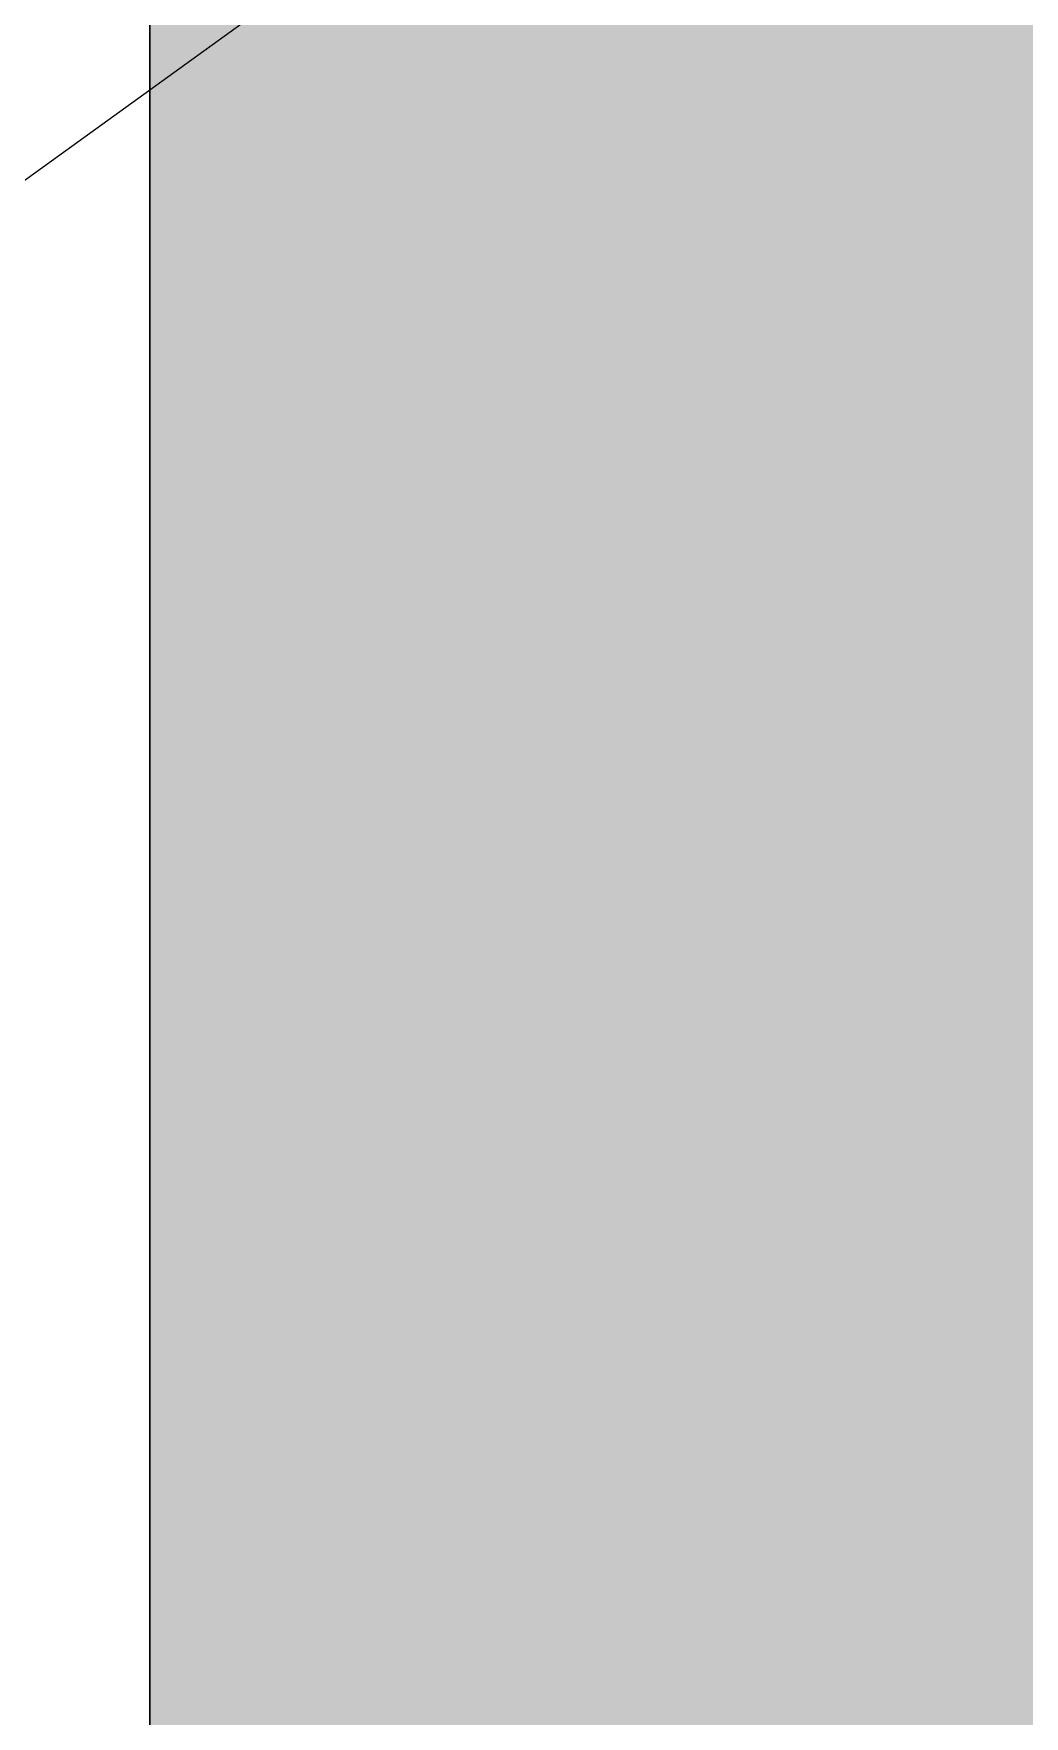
# Model space of a CAD drawing. Header units: metres. Extents: x 349122 to 349453, y 9281252 to 9281971.
# Drawn here: x 349264.218 to 349264.3529, y 9281653.6829 to 9281653.9119 of the extents above; entities that cross this region are included whole.
import ezdxf

# ---------------------------------------------------------------- set-up
doc = ezdxf.new("R2010")
doc.units = ezdxf.units.M
doc.header["$LTSCALE"] = 0.25
doc.layers.add('ISO-3D', color=7, linetype='CONTINUOUS', lineweight=13)
doc.layers.add('ISO-3D-ARISTAS', color=250, linetype='CONTINUOUS', lineweight=13)
doc.layers.add('LLAMADAS-NUM', color=30, linetype='CONTINUOUS', lineweight=25, true_color=0xc05014)

msp = doc.modelspace()

# ---------------------------------------------------------------- linework, layer by layer
at = {"layer": 'ISO-3D', "true_color": 0x8e8d88}
for points in [[(349264.32431, 9281653.91571), (349264.31139, 9281653.90824), (349264.32431, 9281653.93034), (349264.31139, 9281653.92288)], [(349264.35017, 9281653.916), (349264.33724, 9281653.90854), (349264.35017, 9281653.93063), (349264.33724, 9281653.92317)], [(349264.24675, 9281653.91483), (349264.23382, 9281653.90737), (349264.24675, 9281653.92946), (349264.23382, 9281653.922)], [(349264.2726, 9281653.91512), (349264.25968, 9281653.90766), (349264.2726, 9281653.92976), (349264.25968, 9281653.92229)], [(349264.29846, 9281653.91541), (349264.28553, 9281653.90795), (349264.29846, 9281653.93005), (349264.28553, 9281653.92259)], [(349264.36309, 9281653.90883), (349264.35017, 9281653.90137), (349264.36309, 9281653.92346), (349264.35017, 9281653.916)], [(349264.25968, 9281653.90766), (349264.24675, 9281653.9002), (349264.25968, 9281653.92229), (349264.24675, 9281653.91483)], [(349264.28553, 9281653.90795), (349264.2726, 9281653.90049), (349264.28553, 9281653.92259), (349264.2726, 9281653.91512)], [(349264.31139, 9281653.90824), (349264.29846, 9281653.90078), (349264.31139, 9281653.92288), (349264.29846, 9281653.91541)], [(349264.33724, 9281653.90854), (349264.32431, 9281653.90107), (349264.33724, 9281653.92317), (349264.32431, 9281653.91571)], [(349264.24675, 9281653.9002), (349264.23382, 9281653.89273), (349264.24675, 9281653.91483), (349264.23382, 9281653.90737)], [(349264.2726, 9281653.90049), (349264.25968, 9281653.89302), (349264.2726, 9281653.91512), (349264.25968, 9281653.90766)], [(349264.29846, 9281653.90078), (349264.28553, 9281653.89332), (349264.29846, 9281653.91541), (349264.28553, 9281653.90795)], [(349264.32431, 9281653.90107), (349264.31139, 9281653.89361), (349264.32431, 9281653.91571), (349264.31139, 9281653.90824)], [(349264.35017, 9281653.90137), (349264.33724, 9281653.8939), (349264.35017, 9281653.916), (349264.33724, 9281653.90854)], [(349264.25968, 9281653.89302), (349264.24675, 9281653.88556), (349264.25968, 9281653.90766), (349264.24675, 9281653.9002)], [(349264.28553, 9281653.89332), (349264.2726, 9281653.88585), (349264.28553, 9281653.90795), (349264.2726, 9281653.90049)], [(349264.31139, 9281653.89361), (349264.29846, 9281653.88615), (349264.31139, 9281653.90824), (349264.29846, 9281653.90078)], [(349264.33724, 9281653.8939), (349264.32431, 9281653.88644), (349264.33724, 9281653.90854), (349264.32431, 9281653.90107)], [(349264.36309, 9281653.8942), (349264.35017, 9281653.88673), (349264.36309, 9281653.90883), (349264.35017, 9281653.90137)], [(349264.2726, 9281653.88585), (349264.25968, 9281653.87839), (349264.2726, 9281653.90049), (349264.25968, 9281653.89302)], [(349264.29846, 9281653.88615), (349264.28553, 9281653.87868), (349264.29846, 9281653.90078), (349264.28553, 9281653.89332)], [(349264.32431, 9281653.88644), (349264.31139, 9281653.87898), (349264.32431, 9281653.90107), (349264.31139, 9281653.89361)], [(349264.35017, 9281653.88673), (349264.33724, 9281653.87927), (349264.35017, 9281653.90137), (349264.33724, 9281653.8939)], [(349264.24675, 9281653.88556), (349264.23382, 9281653.8781), (349264.24675, 9281653.9002), (349264.23382, 9281653.89273)], [(349264.31139, 9281653.87898), (349264.29846, 9281653.87151), (349264.31139, 9281653.89361), (349264.29846, 9281653.88615)], [(349264.33724, 9281653.87927), (349264.32431, 9281653.8718), (349264.33724, 9281653.8939), (349264.32431, 9281653.88644)], [(349264.36309, 9281653.87956), (349264.35017, 9281653.8721), (349264.36309, 9281653.8942), (349264.35017, 9281653.88673)], [(349264.25968, 9281653.87839), (349264.24675, 9281653.87093), (349264.25968, 9281653.89302), (349264.24675, 9281653.88556)], [(349264.28553, 9281653.87868), (349264.2726, 9281653.87122), (349264.28553, 9281653.89332), (349264.2726, 9281653.88585)], [(349264.35017, 9281653.8721), (349264.33724, 9281653.86463), (349264.35017, 9281653.88673), (349264.33724, 9281653.87927)], [(349264.24675, 9281653.87093), (349264.23382, 9281653.86346), (349264.24675, 9281653.88556), (349264.23382, 9281653.8781)], [(349264.2726, 9281653.87122), (349264.25968, 9281653.86376), (349264.2726, 9281653.88585), (349264.25968, 9281653.87839)], [(349264.29846, 9281653.87151), (349264.28553, 9281653.86405), (349264.29846, 9281653.88615), (349264.28553, 9281653.87868)], [(349264.32431, 9281653.8718), (349264.31139, 9281653.86434), (349264.32431, 9281653.88644), (349264.31139, 9281653.87898)], [(349264.25968, 9281653.86376), (349264.24675, 9281653.85629), (349264.25968, 9281653.87839), (349264.24675, 9281653.87093)], [(349264.28553, 9281653.86405), (349264.2726, 9281653.85659), (349264.28553, 9281653.87868), (349264.2726, 9281653.87122)], [(349264.31139, 9281653.86434), (349264.29846, 9281653.85688), (349264.31139, 9281653.87898), (349264.29846, 9281653.87151)], [(349264.33724, 9281653.86463), (349264.32431, 9281653.85717), (349264.33724, 9281653.87927), (349264.32431, 9281653.8718)], [(349264.36309, 9281653.86493), (349264.35017, 9281653.85746), (349264.36309, 9281653.87956), (349264.35017, 9281653.8721)], [(349264.24675, 9281653.85629), (349264.23382, 9281653.84883), (349264.24675, 9281653.87093), (349264.23382, 9281653.86346)], [(349264.2726, 9281653.85659), (349264.25968, 9281653.84912), (349264.2726, 9281653.87122), (349264.25968, 9281653.86376)], [(349264.29846, 9281653.85688), (349264.28553, 9281653.84941), (349264.29846, 9281653.87151), (349264.28553, 9281653.86405)], [(349264.32431, 9281653.85717), (349264.31139, 9281653.84971), (349264.32431, 9281653.8718), (349264.31139, 9281653.86434)], [(349264.35017, 9281653.85746), (349264.33724, 9281653.85), (349264.35017, 9281653.8721), (349264.33724, 9281653.86463)], [(349264.25968, 9281653.84912), (349264.24675, 9281653.84166), (349264.25968, 9281653.86376), (349264.24675, 9281653.85629)], [(349264.28553, 9281653.84941), (349264.2726, 9281653.84195), (349264.28553, 9281653.86405), (349264.2726, 9281653.85659)], [(349264.31139, 9281653.84971), (349264.29846, 9281653.84224), (349264.31139, 9281653.86434), (349264.29846, 9281653.85688)], [(349264.33724, 9281653.85), (349264.32431, 9281653.84254), (349264.33724, 9281653.86463), (349264.32431, 9281653.85717)], [(349264.36309, 9281653.85029), (349264.35017, 9281653.84283), (349264.36309, 9281653.86493), (349264.35017, 9281653.85746)], [(349264.29846, 9281653.84224), (349264.28553, 9281653.83478), (349264.29846, 9281653.85688), (349264.28553, 9281653.84941)], [(349264.32431, 9281653.84254), (349264.31139, 9281653.83507), (349264.32431, 9281653.85717), (349264.31139, 9281653.84971)], [(349264.35017, 9281653.84283), (349264.33724, 9281653.83537), (349264.35017, 9281653.85746), (349264.33724, 9281653.85)], [(349264.24675, 9281653.84166), (349264.23382, 9281653.8342), (349264.24675, 9281653.85629), (349264.23382, 9281653.84883)], [(349264.2726, 9281653.84195), (349264.25968, 9281653.83449), (349264.2726, 9281653.85659), (349264.25968, 9281653.84912)], [(349264.33724, 9281653.83537), (349264.32431, 9281653.8279), (349264.33724, 9281653.85), (349264.32431, 9281653.84254)], [(349264.36309, 9281653.83566), (349264.35017, 9281653.8282), (349264.36309, 9281653.85029), (349264.35017, 9281653.84283)], [(349264.25968, 9281653.83449), (349264.24675, 9281653.82702), (349264.25968, 9281653.84912), (349264.24675, 9281653.84166)], [(349264.28553, 9281653.83478), (349264.2726, 9281653.82732), (349264.28553, 9281653.84941), (349264.2726, 9281653.84195)], [(349264.31139, 9281653.83507), (349264.29846, 9281653.82761), (349264.31139, 9281653.84971), (349264.29846, 9281653.84224)], [(349264.24675, 9281653.82702), (349264.23382, 9281653.81956), (349264.24675, 9281653.84166), (349264.23382, 9281653.8342)], [(349264.2726, 9281653.82732), (349264.25968, 9281653.81985), (349264.2726, 9281653.84195), (349264.25968, 9281653.83449)], [(349264.29846, 9281653.82761), (349264.28553, 9281653.82015), (349264.29846, 9281653.84224), (349264.28553, 9281653.83478)], [(349264.32431, 9281653.8279), (349264.31139, 9281653.82044), (349264.32431, 9281653.84254), (349264.31139, 9281653.83507)], [(349264.35017, 9281653.8282), (349264.33724, 9281653.82073), (349264.35017, 9281653.84283), (349264.33724, 9281653.83537)], [(349264.25968, 9281653.81985), (349264.24675, 9281653.81239), (349264.25968, 9281653.83449), (349264.24675, 9281653.82702)], [(349264.28553, 9281653.82015), (349264.2726, 9281653.81268), (349264.28553, 9281653.83478), (349264.2726, 9281653.82732)], [(349264.31139, 9281653.82044), (349264.29846, 9281653.81298), (349264.31139, 9281653.83507), (349264.29846, 9281653.82761)], [(349264.33724, 9281653.82073), (349264.32431, 9281653.81327), (349264.33724, 9281653.83537), (349264.32431, 9281653.8279)], [(349264.36309, 9281653.82102), (349264.35017, 9281653.81356), (349264.36309, 9281653.83566), (349264.35017, 9281653.8282)], [(349264.24675, 9281653.81239), (349264.23382, 9281653.80493), (349264.24675, 9281653.82702), (349264.23382, 9281653.81956)], [(349264.2726, 9281653.81268), (349264.25968, 9281653.80522), (349264.2726, 9281653.82732), (349264.25968, 9281653.81985)], [(349264.29846, 9281653.81298), (349264.28553, 9281653.80551), (349264.29846, 9281653.82761), (349264.28553, 9281653.82015)], [(349264.32431, 9281653.81327), (349264.31139, 9281653.8058), (349264.32431, 9281653.8279), (349264.31139, 9281653.82044)], [(349264.35017, 9281653.81356), (349264.33724, 9281653.8061), (349264.35017, 9281653.8282), (349264.33724, 9281653.82073)], [(349264.31139, 9281653.8058), (349264.29846, 9281653.79834), (349264.31139, 9281653.82044), (349264.29846, 9281653.81298)], [(349264.33724, 9281653.8061), (349264.32431, 9281653.79863), (349264.33724, 9281653.82073), (349264.32431, 9281653.81327)], [(349264.36309, 9281653.80639), (349264.35017, 9281653.79893), (349264.36309, 9281653.82102), (349264.35017, 9281653.81356)], [(349264.25968, 9281653.80522), (349264.24675, 9281653.79776), (349264.25968, 9281653.81985), (349264.24675, 9281653.81239)], [(349264.28553, 9281653.80551), (349264.2726, 9281653.79805), (349264.28553, 9281653.82015), (349264.2726, 9281653.81268)], [(349264.35017, 9281653.79893), (349264.33724, 9281653.79146), (349264.35017, 9281653.81356), (349264.33724, 9281653.8061)], [(349264.24675, 9281653.79776), (349264.23382, 9281653.79029), (349264.24675, 9281653.81239), (349264.23382, 9281653.80493)], [(349264.2726, 9281653.79805), (349264.25968, 9281653.79059), (349264.2726, 9281653.81268), (349264.25968, 9281653.80522)], [(349264.29846, 9281653.79834), (349264.28553, 9281653.79088), (349264.29846, 9281653.81298), (349264.28553, 9281653.80551)], [(349264.32431, 9281653.79863), (349264.31139, 9281653.79117), (349264.32431, 9281653.81327), (349264.31139, 9281653.8058)], [(349264.25968, 9281653.79059), (349264.24675, 9281653.78312), (349264.25968, 9281653.80522), (349264.24675, 9281653.79776)], [(349264.28553, 9281653.79088), (349264.2726, 9281653.78341), (349264.28553, 9281653.80551), (349264.2726, 9281653.79805)], [(349264.31139, 9281653.79117), (349264.29846, 9281653.78371), (349264.31139, 9281653.8058), (349264.29846, 9281653.79834)], [(349264.33724, 9281653.79146), (349264.32431, 9281653.784), (349264.33724, 9281653.8061), (349264.32431, 9281653.79863)], [(349264.36309, 9281653.79176), (349264.35017, 9281653.78429), (349264.36309, 9281653.80639), (349264.35017, 9281653.79893)], [(349264.24675, 9281653.78312), (349264.23382, 9281653.77566), (349264.24675, 9281653.79776), (349264.23382, 9281653.79029)], [(349264.2726, 9281653.78341), (349264.25968, 9281653.77595), (349264.2726, 9281653.79805), (349264.25968, 9281653.79059)], [(349264.29846, 9281653.78371), (349264.28553, 9281653.77624), (349264.29846, 9281653.79834), (349264.28553, 9281653.79088)], [(349264.32431, 9281653.784), (349264.31139, 9281653.77654), (349264.32431, 9281653.79863), (349264.31139, 9281653.79117)], [(349264.35017, 9281653.78429), (349264.33724, 9281653.77683), (349264.35017, 9281653.79893), (349264.33724, 9281653.79146)], [(349264.25968, 9281653.77595), (349264.24675, 9281653.76849), (349264.25968, 9281653.79059), (349264.24675, 9281653.78312)], [(349264.28553, 9281653.77624), (349264.2726, 9281653.76878), (349264.28553, 9281653.79088), (349264.2726, 9281653.78341)], [(349264.31139, 9281653.77654), (349264.29846, 9281653.76907), (349264.31139, 9281653.79117), (349264.29846, 9281653.78371)], [(349264.33724, 9281653.77683), (349264.32431, 9281653.76937), (349264.33724, 9281653.79146), (349264.32431, 9281653.784)], [(349264.36309, 9281653.77712), (349264.35017, 9281653.76966), (349264.36309, 9281653.79176), (349264.35017, 9281653.78429)], [(349264.29846, 9281653.76907), (349264.28553, 9281653.76161), (349264.29846, 9281653.78371), (349264.28553, 9281653.77624)], [(349264.32431, 9281653.76937), (349264.31139, 9281653.7619), (349264.32431, 9281653.784), (349264.31139, 9281653.77654)], [(349264.35017, 9281653.76966), (349264.33724, 9281653.7622), (349264.35017, 9281653.78429), (349264.33724, 9281653.77683)], [(349264.24675, 9281653.76849), (349264.23382, 9281653.76102), (349264.24675, 9281653.78312), (349264.23382, 9281653.77566)], [(349264.2726, 9281653.76878), (349264.25968, 9281653.76132), (349264.2726, 9281653.78341), (349264.25968, 9281653.77595)], [(349264.33724, 9281653.7622), (349264.32431, 9281653.75473), (349264.33724, 9281653.77683), (349264.32431, 9281653.76937)], [(349264.36309, 9281653.76249), (349264.35017, 9281653.75502), (349264.36309, 9281653.77712), (349264.35017, 9281653.76966)], [(349264.25968, 9281653.76132), (349264.24675, 9281653.75385), (349264.25968, 9281653.77595), (349264.24675, 9281653.76849)], [(349264.28553, 9281653.76161), (349264.2726, 9281653.75415), (349264.28553, 9281653.77624), (349264.2726, 9281653.76878)], [(349264.31139, 9281653.7619), (349264.29846, 9281653.75444), (349264.31139, 9281653.77654), (349264.29846, 9281653.76907)], [(349264.24675, 9281653.75385), (349264.23382, 9281653.74639), (349264.24675, 9281653.76849), (349264.23382, 9281653.76102)], [(349264.2726, 9281653.75415), (349264.25968, 9281653.74668), (349264.2726, 9281653.76878), (349264.25968, 9281653.76132)], [(349264.29846, 9281653.75444), (349264.28553, 9281653.74698), (349264.29846, 9281653.76907), (349264.28553, 9281653.76161)], [(349264.32431, 9281653.75473), (349264.31139, 9281653.74727), (349264.32431, 9281653.76937), (349264.31139, 9281653.7619)], [(349264.35017, 9281653.75502), (349264.33724, 9281653.74756), (349264.35017, 9281653.76966), (349264.33724, 9281653.7622)], [(349264.25968, 9281653.74668), (349264.24675, 9281653.73922), (349264.25968, 9281653.76132), (349264.24675, 9281653.75385)], [(349264.28553, 9281653.74698), (349264.2726, 9281653.73951), (349264.28553, 9281653.76161), (349264.2726, 9281653.75415)], [(349264.31139, 9281653.74727), (349264.29846, 9281653.7398), (349264.31139, 9281653.7619), (349264.29846, 9281653.75444)], [(349264.33724, 9281653.74756), (349264.32431, 9281653.7401), (349264.33724, 9281653.7622), (349264.32431, 9281653.75473)], [(349264.36309, 9281653.74785), (349264.35017, 9281653.74039), (349264.36309, 9281653.76249), (349264.35017, 9281653.75502)], [(349264.24675, 9281653.73922), (349264.23382, 9281653.73176), (349264.24675, 9281653.75385), (349264.23382, 9281653.74639)], [(349264.2726, 9281653.73951), (349264.25968, 9281653.73205), (349264.2726, 9281653.75415), (349264.25968, 9281653.74668)], [(349264.29846, 9281653.7398), (349264.28553, 9281653.73234), (349264.29846, 9281653.75444), (349264.28553, 9281653.74698)], [(349264.32431, 9281653.7401), (349264.31139, 9281653.73263), (349264.32431, 9281653.75473), (349264.31139, 9281653.74727)], [(349264.35017, 9281653.74039), (349264.33724, 9281653.73293), (349264.35017, 9281653.75502), (349264.33724, 9281653.74756)], [(349264.28553, 9281653.73234), (349264.2726, 9281653.72488), (349264.28553, 9281653.74698), (349264.2726, 9281653.73951)], [(349264.31139, 9281653.73263), (349264.29846, 9281653.72517), (349264.31139, 9281653.74727), (349264.29846, 9281653.7398)], [(349264.33724, 9281653.73293), (349264.32431, 9281653.72546), (349264.33724, 9281653.74756), (349264.32431, 9281653.7401)], [(349264.36309, 9281653.73322), (349264.35017, 9281653.72576), (349264.36309, 9281653.74785), (349264.35017, 9281653.74039)], [(349264.25968, 9281653.73205), (349264.24675, 9281653.72459), (349264.25968, 9281653.74668), (349264.24675, 9281653.73922)], [(349264.32431, 9281653.72546), (349264.31139, 9281653.718), (349264.32431, 9281653.7401), (349264.31139, 9281653.73263)], [(349264.35017, 9281653.72576), (349264.33724, 9281653.71829), (349264.35017, 9281653.74039), (349264.33724, 9281653.73293)], [(349264.24675, 9281653.72459), (349264.23382, 9281653.71712), (349264.24675, 9281653.73922), (349264.23382, 9281653.73176)], [(349264.2726, 9281653.72488), (349264.25968, 9281653.71741), (349264.2726, 9281653.73951), (349264.25968, 9281653.73205)], [(349264.29846, 9281653.72517), (349264.28553, 9281653.71771), (349264.29846, 9281653.7398), (349264.28553, 9281653.73234)], [(349264.36309, 9281653.71859), (349264.35017, 9281653.71112), (349264.36309, 9281653.73322), (349264.35017, 9281653.72576)], [(349264.25968, 9281653.71741), (349264.24675, 9281653.70995), (349264.25968, 9281653.73205), (349264.24675, 9281653.72459)], [(349264.28553, 9281653.71771), (349264.2726, 9281653.71024), (349264.28553, 9281653.73234), (349264.2726, 9281653.72488)], [(349264.31139, 9281653.718), (349264.29846, 9281653.71054), (349264.31139, 9281653.73263), (349264.29846, 9281653.72517)], [(349264.33724, 9281653.71829), (349264.32431, 9281653.71083), (349264.33724, 9281653.73293), (349264.32431, 9281653.72546)], [(349264.24675, 9281653.70995), (349264.23382, 9281653.70249), (349264.24675, 9281653.72459), (349264.23382, 9281653.71712)], [(349264.2726, 9281653.71024), (349264.25968, 9281653.70278), (349264.2726, 9281653.72488), (349264.25968, 9281653.71741)], [(349264.29846, 9281653.71054), (349264.28553, 9281653.70307), (349264.29846, 9281653.72517), (349264.28553, 9281653.71771)], [(349264.32431, 9281653.71083), (349264.31139, 9281653.70337), (349264.32431, 9281653.72546), (349264.31139, 9281653.718)], [(349264.35017, 9281653.71112), (349264.33724, 9281653.70366), (349264.35017, 9281653.72576), (349264.33724, 9281653.71829)], [(349264.25968, 9281653.70278), (349264.24675, 9281653.69532), (349264.25968, 9281653.71741), (349264.24675, 9281653.70995)], [(349264.28553, 9281653.70307), (349264.2726, 9281653.69561), (349264.28553, 9281653.71771), (349264.2726, 9281653.71024)], [(349264.31139, 9281653.70337), (349264.29846, 9281653.6959), (349264.31139, 9281653.718), (349264.29846, 9281653.71054)], [(349264.33724, 9281653.70366), (349264.32431, 9281653.6962), (349264.33724, 9281653.71829), (349264.32431, 9281653.71083)], [(349264.36309, 9281653.70395), (349264.35017, 9281653.69649), (349264.36309, 9281653.71859), (349264.35017, 9281653.71112)], [(349264.2726, 9281653.69561), (349264.25968, 9281653.68815), (349264.2726, 9281653.71024), (349264.25968, 9281653.70278)], [(349264.29846, 9281653.6959), (349264.28553, 9281653.68844), (349264.29846, 9281653.71054), (349264.28553, 9281653.70307)], [(349264.32431, 9281653.6962), (349264.31139, 9281653.68873), (349264.32431, 9281653.71083), (349264.31139, 9281653.70337)], [(349264.35017, 9281653.69649), (349264.33724, 9281653.68902), (349264.35017, 9281653.71112), (349264.33724, 9281653.70366)], [(349264.24675, 9281653.69532), (349264.23382, 9281653.68785), (349264.24675, 9281653.70995), (349264.23382, 9281653.70249)], [(349264.33724, 9281653.68902), (349264.32431, 9281653.68156), (349264.33724, 9281653.70366), (349264.32431, 9281653.6962)], [(349264.36309, 9281653.68932), (349264.35017, 9281653.68185), (349264.36309, 9281653.70395), (349264.35017, 9281653.69649)], [(349264.25968, 9281653.68815), (349264.24675, 9281653.68068), (349264.25968, 9281653.70278), (349264.24675, 9281653.69532)], [(349264.28553, 9281653.68844), (349264.2726, 9281653.68098), (349264.28553, 9281653.70307), (349264.2726, 9281653.69561)], [(349264.31139, 9281653.68873), (349264.29846, 9281653.68127), (349264.31139, 9281653.70337), (349264.29846, 9281653.6959)], [(349264.24675, 9281653.68068), (349264.23382, 9281653.67322), (349264.24675, 9281653.69532), (349264.23382, 9281653.68785)], [(349264.2726, 9281653.68098), (349264.25968, 9281653.67351), (349264.2726, 9281653.69561), (349264.25968, 9281653.68815)], [(349264.29846, 9281653.68127), (349264.28553, 9281653.6738), (349264.29846, 9281653.6959), (349264.28553, 9281653.68844)], [(349264.32431, 9281653.68156), (349264.31139, 9281653.6741), (349264.32431, 9281653.6962), (349264.31139, 9281653.68873)], [(349264.35017, 9281653.68185), (349264.33724, 9281653.67439), (349264.35017, 9281653.69649), (349264.33724, 9281653.68902)], [(349264.25968, 9281653.67351), (349264.24675, 9281653.66605), (349264.25968, 9281653.68815), (349264.24675, 9281653.68068)], [(349264.28553, 9281653.6738), (349264.2726, 9281653.66634), (349264.28553, 9281653.68844), (349264.2726, 9281653.68098)], [(349264.31139, 9281653.6741), (349264.29846, 9281653.66663), (349264.31139, 9281653.68873), (349264.29846, 9281653.68127)], [(349264.33724, 9281653.67439), (349264.32431, 9281653.66693), (349264.33724, 9281653.68902), (349264.32431, 9281653.68156)], [(349264.36309, 9281653.67468), (349264.35017, 9281653.66722), (349264.36309, 9281653.68932), (349264.35017, 9281653.68185)]]:
    msp.add_solid(points, dxfattribs=at)
at = {"layer": 'ISO-3D', "true_color": 0xb7aa8e}
for points in [[(349264.24537, 9281653.91533), (349264.25692, 9281653.90867), (349264.24537, 9281653.92867), (349264.25692, 9281653.922)], [(349264.26846, 9281653.91533), (349264.28001, 9281653.90867), (349264.26846, 9281653.92867), (349264.28001, 9281653.922)], [(349264.29156, 9281653.91533), (349264.30311, 9281653.90867), (349264.29156, 9281653.92867), (349264.30311, 9281653.922)], [(349264.32043, 9281653.912), (349264.3328, 9281653.90486), (349264.32043, 9281653.92629), (349264.3328, 9281653.91914)], [(349264.34517, 9281653.912), (349264.35754, 9281653.90486), (349264.34517, 9281653.92629), (349264.35754, 9281653.91914)], [(349264.23382, 9281653.90737), (349264.24537, 9281653.9007), (349264.23382, 9281653.922), (349264.24537, 9281653.91533)], [(349264.25692, 9281653.90867), (349264.26846, 9281653.902), (349264.25692, 9281653.922), (349264.26846, 9281653.91533)], [(349264.28001, 9281653.90867), (349264.29156, 9281653.902), (349264.28001, 9281653.922), (349264.29156, 9281653.91533)], [(349264.30311, 9281653.90867), (349264.31177, 9281653.90367), (349264.30311, 9281653.922), (349264.31177, 9281653.917)], [(349264.3328, 9281653.90486), (349264.34517, 9281653.89771), (349264.3328, 9281653.91914), (349264.34517, 9281653.912)], [(349264.31177, 9281653.90367), (349264.32043, 9281653.89867), (349264.31177, 9281653.917), (349264.32043, 9281653.912)], [(349264.24537, 9281653.9007), (349264.25692, 9281653.89403), (349264.24537, 9281653.91533), (349264.25692, 9281653.90867)], [(349264.26846, 9281653.902), (349264.28001, 9281653.89533), (349264.26846, 9281653.91533), (349264.28001, 9281653.90867)], [(349264.29156, 9281653.902), (349264.30311, 9281653.89533), (349264.29156, 9281653.91533), (349264.30311, 9281653.90867)], [(349264.32043, 9281653.89867), (349264.3328, 9281653.89152), (349264.32043, 9281653.912), (349264.3328, 9281653.90486)], [(349264.34517, 9281653.89771), (349264.35754, 9281653.89057), (349264.34517, 9281653.912), (349264.35754, 9281653.90486)], [(349264.23382, 9281653.89273), (349264.24537, 9281653.88607), (349264.23382, 9281653.90737), (349264.24537, 9281653.9007)], [(349264.25692, 9281653.89403), (349264.26846, 9281653.88737), (349264.25692, 9281653.90867), (349264.26846, 9281653.902)], [(349264.28001, 9281653.89533), (349264.29156, 9281653.88867), (349264.28001, 9281653.90867), (349264.29156, 9281653.902)], [(349264.30311, 9281653.89533), (349264.31177, 9281653.89033), (349264.30311, 9281653.90867), (349264.31177, 9281653.90367)], [(349264.31177, 9281653.89033), (349264.32043, 9281653.88533), (349264.31177, 9281653.90367), (349264.32043, 9281653.89867)], [(349264.3328, 9281653.89152), (349264.34517, 9281653.88438), (349264.3328, 9281653.90486), (349264.34517, 9281653.89771)], [(349264.24537, 9281653.88607), (349264.25692, 9281653.8794), (349264.24537, 9281653.9007), (349264.25692, 9281653.89403)], [(349264.26846, 9281653.88737), (349264.28001, 9281653.8807), (349264.26846, 9281653.902), (349264.28001, 9281653.89533)], [(349264.29156, 9281653.88867), (349264.30311, 9281653.882), (349264.29156, 9281653.902), (349264.30311, 9281653.89533)], [(349264.32043, 9281653.88533), (349264.3328, 9281653.87819), (349264.32043, 9281653.89867), (349264.3328, 9281653.89152)], [(349264.34517, 9281653.88438), (349264.35754, 9281653.87724), (349264.34517, 9281653.89771), (349264.35754, 9281653.89057)], [(349264.25692, 9281653.8794), (349264.26846, 9281653.87273), (349264.25692, 9281653.89403), (349264.26846, 9281653.88737)], [(349264.28001, 9281653.8807), (349264.29156, 9281653.87403), (349264.28001, 9281653.89533), (349264.29156, 9281653.88867)], [(349264.30311, 9281653.882), (349264.31177, 9281653.877), (349264.30311, 9281653.89533), (349264.31177, 9281653.89033)], [(349264.23382, 9281653.8781), (349264.24537, 9281653.87143), (349264.23382, 9281653.89273), (349264.24537, 9281653.88607)], [(349264.3328, 9281653.87819), (349264.34517, 9281653.87105), (349264.3328, 9281653.89152), (349264.34517, 9281653.88438)], [(349264.31177, 9281653.877), (349264.32043, 9281653.872), (349264.31177, 9281653.89033), (349264.32043, 9281653.88533)], [(349264.26846, 9281653.87273), (349264.28001, 9281653.86607), (349264.26846, 9281653.88737), (349264.28001, 9281653.8807)], [(349264.29156, 9281653.87403), (349264.30311, 9281653.86737), (349264.29156, 9281653.88867), (349264.30311, 9281653.882)], [(349264.24537, 9281653.87143), (349264.25692, 9281653.86476), (349264.24537, 9281653.88607), (349264.25692, 9281653.8794)], [(349264.32043, 9281653.872), (349264.3328, 9281653.86486), (349264.32043, 9281653.88533), (349264.3328, 9281653.87819)], [(349264.34517, 9281653.87105), (349264.35754, 9281653.8639), (349264.34517, 9281653.88438), (349264.35754, 9281653.87724)], [(349264.30311, 9281653.86737), (349264.31177, 9281653.86237), (349264.30311, 9281653.882), (349264.31177, 9281653.877)], [(349264.28001, 9281653.86607), (349264.29156, 9281653.8594), (349264.28001, 9281653.8807), (349264.29156, 9281653.87403)], [(349264.23382, 9281653.86346), (349264.24537, 9281653.8568), (349264.23382, 9281653.8781), (349264.24537, 9281653.87143)], [(349264.25692, 9281653.86476), (349264.26846, 9281653.8581), (349264.25692, 9281653.8794), (349264.26846, 9281653.87273)], [(349264.3328, 9281653.86486), (349264.34517, 9281653.85771), (349264.3328, 9281653.87819), (349264.34517, 9281653.87105)], [(349264.31177, 9281653.86237), (349264.32043, 9281653.85737), (349264.31177, 9281653.877), (349264.32043, 9281653.872)], [(349264.29156, 9281653.8594), (349264.30311, 9281653.85273), (349264.29156, 9281653.87403), (349264.30311, 9281653.86737)], [(349264.24537, 9281653.8568), (349264.25692, 9281653.85013), (349264.24537, 9281653.87143), (349264.25692, 9281653.86476)], [(349264.26846, 9281653.8581), (349264.28001, 9281653.85143), (349264.26846, 9281653.87273), (349264.28001, 9281653.86607)], [(349264.32043, 9281653.85737), (349264.3328, 9281653.85022), (349264.32043, 9281653.872), (349264.3328, 9281653.86486)], [(349264.34517, 9281653.85771), (349264.35754, 9281653.85057), (349264.34517, 9281653.87105), (349264.35754, 9281653.8639)], [(349264.28001, 9281653.85143), (349264.29156, 9281653.84476), (349264.28001, 9281653.86607), (349264.29156, 9281653.8594)], [(349264.30311, 9281653.85273), (349264.31177, 9281653.84773), (349264.30311, 9281653.86737), (349264.31177, 9281653.86237)], [(349264.25692, 9281653.85013), (349264.26846, 9281653.84346), (349264.25692, 9281653.86476), (349264.26846, 9281653.8581)], [(349264.3328, 9281653.85022), (349264.34517, 9281653.84308), (349264.3328, 9281653.86486), (349264.34517, 9281653.85771)], [(349264.23382, 9281653.84883), (349264.24537, 9281653.84216), (349264.23382, 9281653.86346), (349264.24537, 9281653.8568)], [(349264.31177, 9281653.84773), (349264.32043, 9281653.84273), (349264.31177, 9281653.86237), (349264.32043, 9281653.85737)], [(349264.29156, 9281653.84476), (349264.30311, 9281653.8381), (349264.29156, 9281653.8594), (349264.30311, 9281653.85273)], [(349264.24537, 9281653.84216), (349264.25692, 9281653.8355), (349264.24537, 9281653.8568), (349264.25692, 9281653.85013)], [(349264.26846, 9281653.84346), (349264.28001, 9281653.8368), (349264.26846, 9281653.8581), (349264.28001, 9281653.85143)], [(349264.32043, 9281653.84273), (349264.3328, 9281653.83559), (349264.32043, 9281653.85737), (349264.3328, 9281653.85022)], [(349264.34517, 9281653.84308), (349264.35754, 9281653.83594), (349264.34517, 9281653.85771), (349264.35754, 9281653.85057)], [(349264.30311, 9281653.8381), (349264.31177, 9281653.8331), (349264.30311, 9281653.85273), (349264.31177, 9281653.84773)], [(349264.25692, 9281653.8355), (349264.26846, 9281653.82883), (349264.25692, 9281653.85013), (349264.26846, 9281653.84346)], [(349264.28001, 9281653.8368), (349264.29156, 9281653.83013), (349264.28001, 9281653.85143), (349264.29156, 9281653.84476)], [(349264.3328, 9281653.83559), (349264.34517, 9281653.82845), (349264.3328, 9281653.85022), (349264.34517, 9281653.84308)], [(349264.23382, 9281653.8342), (349264.24537, 9281653.82753), (349264.23382, 9281653.84883), (349264.24537, 9281653.84216)], [(349264.31177, 9281653.8331), (349264.32043, 9281653.8281), (349264.31177, 9281653.84773), (349264.32043, 9281653.84273)], [(349264.26846, 9281653.82883), (349264.28001, 9281653.82216), (349264.26846, 9281653.84346), (349264.28001, 9281653.8368)], [(349264.29156, 9281653.83013), (349264.30311, 9281653.82346), (349264.29156, 9281653.84476), (349264.30311, 9281653.8381)], [(349264.34517, 9281653.82845), (349264.35754, 9281653.8213), (349264.34517, 9281653.84308), (349264.35754, 9281653.83594)], [(349264.24537, 9281653.82753), (349264.25692, 9281653.82086), (349264.24537, 9281653.84216), (349264.25692, 9281653.8355)], [(349264.32043, 9281653.8281), (349264.3328, 9281653.82095), (349264.32043, 9281653.84273), (349264.3328, 9281653.83559)], [(349264.28001, 9281653.82216), (349264.29156, 9281653.8155), (349264.28001, 9281653.8368), (349264.29156, 9281653.83013)], [(349264.30311, 9281653.82346), (349264.31177, 9281653.81846), (349264.30311, 9281653.8381), (349264.31177, 9281653.8331)], [(349264.23382, 9281653.81956), (349264.24537, 9281653.81289), (349264.23382, 9281653.8342), (349264.24537, 9281653.82753)], [(349264.25692, 9281653.82086), (349264.26846, 9281653.8142), (349264.25692, 9281653.8355), (349264.26846, 9281653.82883)], [(349264.3328, 9281653.82095), (349264.34517, 9281653.81381), (349264.3328, 9281653.83559), (349264.34517, 9281653.82845)], [(349264.31177, 9281653.81846), (349264.32043, 9281653.81346), (349264.31177, 9281653.8331), (349264.32043, 9281653.8281)], [(349264.29156, 9281653.8155), (349264.30311, 9281653.80883), (349264.29156, 9281653.83013), (349264.30311, 9281653.82346)], [(349264.24537, 9281653.81289), (349264.25692, 9281653.80623), (349264.24537, 9281653.82753), (349264.25692, 9281653.82086)], [(349264.26846, 9281653.8142), (349264.28001, 9281653.80753), (349264.26846, 9281653.82883), (349264.28001, 9281653.82216)], [(349264.32043, 9281653.81346), (349264.3328, 9281653.80632), (349264.32043, 9281653.8281), (349264.3328, 9281653.82095)], [(349264.34517, 9281653.81381), (349264.35754, 9281653.80667), (349264.34517, 9281653.82845), (349264.35754, 9281653.8213)], [(349264.30311, 9281653.80883), (349264.31177, 9281653.80383), (349264.30311, 9281653.82346), (349264.31177, 9281653.81846)], [(349264.25692, 9281653.80623), (349264.26846, 9281653.79956), (349264.25692, 9281653.82086), (349264.26846, 9281653.8142)], [(349264.28001, 9281653.80753), (349264.29156, 9281653.80086), (349264.28001, 9281653.82216), (349264.29156, 9281653.8155)], [(349264.3328, 9281653.80632), (349264.34517, 9281653.79918), (349264.3328, 9281653.82095), (349264.34517, 9281653.81381)], [(349264.23382, 9281653.80493), (349264.24537, 9281653.79826), (349264.23382, 9281653.81956), (349264.24537, 9281653.81289)], [(349264.31177, 9281653.80383), (349264.32043, 9281653.79883), (349264.31177, 9281653.81846), (349264.32043, 9281653.81346)], [(349264.26846, 9281653.79956), (349264.28001, 9281653.79289), (349264.26846, 9281653.8142), (349264.28001, 9281653.80753)], [(349264.29156, 9281653.80086), (349264.30311, 9281653.7942), (349264.29156, 9281653.8155), (349264.30311, 9281653.80883)], [(349264.32043, 9281653.79883), (349264.3328, 9281653.79169), (349264.32043, 9281653.81346), (349264.3328, 9281653.80632)], [(349264.34517, 9281653.79918), (349264.35754, 9281653.79203), (349264.34517, 9281653.81381), (349264.35754, 9281653.80667)], [(349264.24537, 9281653.79826), (349264.25692, 9281653.79159), (349264.24537, 9281653.81289), (349264.25692, 9281653.80623)], [(349264.30311, 9281653.7942), (349264.31177, 9281653.7892), (349264.30311, 9281653.80883), (349264.31177, 9281653.80383)], [(349264.28001, 9281653.79289), (349264.29156, 9281653.78623), (349264.28001, 9281653.80753), (349264.29156, 9281653.80086)], [(349264.23382, 9281653.79029), (349264.24537, 9281653.78363), (349264.23382, 9281653.80493), (349264.24537, 9281653.79826)], [(349264.25692, 9281653.79159), (349264.26846, 9281653.78493), (349264.25692, 9281653.80623), (349264.26846, 9281653.79956)], [(349264.3328, 9281653.79169), (349264.34517, 9281653.78454), (349264.3328, 9281653.80632), (349264.34517, 9281653.79918)], [(349264.31177, 9281653.7892), (349264.32043, 9281653.7842), (349264.31177, 9281653.80383), (349264.32043, 9281653.79883)], [(349264.26846, 9281653.78493), (349264.28001, 9281653.77826), (349264.26846, 9281653.79956), (349264.28001, 9281653.79289)], [(349264.29156, 9281653.78623), (349264.30311, 9281653.77956), (349264.29156, 9281653.80086), (349264.30311, 9281653.7942)], [(349264.24537, 9281653.78363), (349264.25692, 9281653.77696), (349264.24537, 9281653.79826), (349264.25692, 9281653.79159)], [(349264.32043, 9281653.7842), (349264.3328, 9281653.77705), (349264.32043, 9281653.79883), (349264.3328, 9281653.79169)], [(349264.34517, 9281653.78454), (349264.35754, 9281653.7774), (349264.34517, 9281653.79918), (349264.35754, 9281653.79203)], [(349264.28001, 9281653.77826), (349264.29156, 9281653.77159), (349264.28001, 9281653.79289), (349264.29156, 9281653.78623)], [(349264.30311, 9281653.77956), (349264.31177, 9281653.77456), (349264.30311, 9281653.7942), (349264.31177, 9281653.7892)], [(349264.25692, 9281653.77696), (349264.26846, 9281653.77029), (349264.25692, 9281653.79159), (349264.26846, 9281653.78493)], [(349264.3328, 9281653.77705), (349264.34517, 9281653.76991), (349264.3328, 9281653.79169), (349264.34517, 9281653.78454)], [(349264.23382, 9281653.77566), (349264.24537, 9281653.76899), (349264.23382, 9281653.79029), (349264.24537, 9281653.78363)], [(349264.31177, 9281653.77456), (349264.32043, 9281653.76956), (349264.31177, 9281653.7892), (349264.32043, 9281653.7842)], [(349264.29156, 9281653.77159), (349264.30311, 9281653.76493), (349264.29156, 9281653.78623), (349264.30311, 9281653.77956)], [(349264.24537, 9281653.76899), (349264.25692, 9281653.76233), (349264.24537, 9281653.78363), (349264.25692, 9281653.77696)], [(349264.26846, 9281653.77029), (349264.28001, 9281653.76363), (349264.26846, 9281653.78493), (349264.28001, 9281653.77826)], [(349264.32043, 9281653.76956), (349264.3328, 9281653.76242), (349264.32043, 9281653.7842), (349264.3328, 9281653.77705)], [(349264.34517, 9281653.76991), (349264.35754, 9281653.76277), (349264.34517, 9281653.78454), (349264.35754, 9281653.7774)], [(349264.30311, 9281653.76493), (349264.31177, 9281653.75993), (349264.30311, 9281653.77956), (349264.31177, 9281653.77456)], [(349264.25692, 9281653.76233), (349264.26846, 9281653.75566), (349264.25692, 9281653.77696), (349264.26846, 9281653.77029)], [(349264.28001, 9281653.76363), (349264.29156, 9281653.75696), (349264.28001, 9281653.77826), (349264.29156, 9281653.77159)], [(349264.3328, 9281653.76242), (349264.34517, 9281653.75528), (349264.3328, 9281653.77705), (349264.34517, 9281653.76991)], [(349264.23382, 9281653.76102), (349264.24537, 9281653.75436), (349264.23382, 9281653.77566), (349264.24537, 9281653.76899)], [(349264.31177, 9281653.75993), (349264.32043, 9281653.75493), (349264.31177, 9281653.77456), (349264.32043, 9281653.76956)], [(349264.26846, 9281653.75566), (349264.28001, 9281653.74899), (349264.26846, 9281653.77029), (349264.28001, 9281653.76363)], [(349264.29156, 9281653.75696), (349264.30311, 9281653.75029), (349264.29156, 9281653.77159), (349264.30311, 9281653.76493)], [(349264.34517, 9281653.75528), (349264.35754, 9281653.74813), (349264.34517, 9281653.76991), (349264.35754, 9281653.76277)], [(349264.24537, 9281653.75436), (349264.25692, 9281653.74769), (349264.24537, 9281653.76899), (349264.25692, 9281653.76233)], [(349264.32043, 9281653.75493), (349264.3328, 9281653.74778), (349264.32043, 9281653.76956), (349264.3328, 9281653.76242)], [(349264.28001, 9281653.74899), (349264.29156, 9281653.74233), (349264.28001, 9281653.76363), (349264.29156, 9281653.75696)], [(349264.30311, 9281653.75029), (349264.31177, 9281653.74529), (349264.30311, 9281653.76493), (349264.31177, 9281653.75993)], [(349264.23382, 9281653.74639), (349264.24537, 9281653.73972), (349264.23382, 9281653.76102), (349264.24537, 9281653.75436)], [(349264.25692, 9281653.74769), (349264.26846, 9281653.74102), (349264.25692, 9281653.76233), (349264.26846, 9281653.75566)], [(349264.3328, 9281653.74778), (349264.34517, 9281653.74064), (349264.3328, 9281653.76242), (349264.34517, 9281653.75528)], [(349264.31177, 9281653.74529), (349264.32043, 9281653.74029), (349264.31177, 9281653.75993), (349264.32043, 9281653.75493)], [(349264.29156, 9281653.74233), (349264.30311, 9281653.73566), (349264.29156, 9281653.75696), (349264.30311, 9281653.75029)], [(349264.24537, 9281653.73972), (349264.25692, 9281653.73306), (349264.24537, 9281653.75436), (349264.25692, 9281653.74769)], [(349264.26846, 9281653.74102), (349264.28001, 9281653.73436), (349264.26846, 9281653.75566), (349264.28001, 9281653.74899)], [(349264.32043, 9281653.74029), (349264.3328, 9281653.73315), (349264.32043, 9281653.75493), (349264.3328, 9281653.74778)], [(349264.34517, 9281653.74064), (349264.35754, 9281653.7335), (349264.34517, 9281653.75528), (349264.35754, 9281653.74813)], [(349264.30311, 9281653.73566), (349264.31177, 9281653.73066), (349264.30311, 9281653.75029), (349264.31177, 9281653.74529)], [(349264.25692, 9281653.73306), (349264.26846, 9281653.72639), (349264.25692, 9281653.74769), (349264.26846, 9281653.74102)], [(349264.28001, 9281653.73436), (349264.29156, 9281653.72769), (349264.28001, 9281653.74899), (349264.29156, 9281653.74233)], [(349264.3328, 9281653.73315), (349264.34517, 9281653.72601), (349264.3328, 9281653.74778), (349264.34517, 9281653.74064)], [(349264.23382, 9281653.73176), (349264.24537, 9281653.72509), (349264.23382, 9281653.74639), (349264.24537, 9281653.73972)], [(349264.31177, 9281653.73066), (349264.32043, 9281653.72566), (349264.31177, 9281653.74529), (349264.32043, 9281653.74029)], [(349264.29156, 9281653.72769), (349264.30311, 9281653.72102), (349264.29156, 9281653.74233), (349264.30311, 9281653.73566)], [(349264.26846, 9281653.72639), (349264.28001, 9281653.71972), (349264.26846, 9281653.74102), (349264.28001, 9281653.73436)], [(349264.32043, 9281653.72566), (349264.3328, 9281653.71852), (349264.32043, 9281653.74029), (349264.3328, 9281653.73315)], [(349264.34517, 9281653.72601), (349264.35754, 9281653.71886), (349264.34517, 9281653.74064), (349264.35754, 9281653.7335)], [(349264.24537, 9281653.72509), (349264.25692, 9281653.71842), (349264.24537, 9281653.73972), (349264.25692, 9281653.73306)], [(349264.30311, 9281653.72102), (349264.31177, 9281653.71602), (349264.30311, 9281653.73566), (349264.31177, 9281653.73066)], [(349264.28001, 9281653.71972), (349264.29156, 9281653.71306), (349264.28001, 9281653.73436), (349264.29156, 9281653.72769)], [(349264.3328, 9281653.71852), (349264.34517, 9281653.71137), (349264.3328, 9281653.73315), (349264.34517, 9281653.72601)], [(349264.23382, 9281653.71712), (349264.24537, 9281653.71046), (349264.23382, 9281653.73176), (349264.24537, 9281653.72509)], [(349264.25692, 9281653.71842), (349264.26846, 9281653.71176), (349264.25692, 9281653.73306), (349264.26846, 9281653.72639)], [(349264.31177, 9281653.71602), (349264.32043, 9281653.71102), (349264.31177, 9281653.73066), (349264.32043, 9281653.72566)], [(349264.26846, 9281653.71176), (349264.28001, 9281653.70509), (349264.26846, 9281653.72639), (349264.28001, 9281653.71972)], [(349264.29156, 9281653.71306), (349264.30311, 9281653.70639), (349264.29156, 9281653.72769), (349264.30311, 9281653.72102)], [(349264.24537, 9281653.71046), (349264.25692, 9281653.70379), (349264.24537, 9281653.72509), (349264.25692, 9281653.71842)], [(349264.32043, 9281653.71102), (349264.3328, 9281653.70388), (349264.32043, 9281653.72566), (349264.3328, 9281653.71852)], [(349264.34517, 9281653.71137), (349264.35754, 9281653.70423), (349264.34517, 9281653.72601), (349264.35754, 9281653.71886)], [(349264.28001, 9281653.70509), (349264.29156, 9281653.69842), (349264.28001, 9281653.71972), (349264.29156, 9281653.71306)], [(349264.30311, 9281653.70639), (349264.31177, 9281653.70139), (349264.30311, 9281653.72102), (349264.31177, 9281653.71602)], [(349264.23382, 9281653.70249), (349264.24537, 9281653.69582), (349264.23382, 9281653.71712), (349264.24537, 9281653.71046)], [(349264.25692, 9281653.70379), (349264.26846, 9281653.69712), (349264.25692, 9281653.71842), (349264.26846, 9281653.71176)], [(349264.3328, 9281653.70388), (349264.34517, 9281653.69674), (349264.3328, 9281653.71852), (349264.34517, 9281653.71137)], [(349264.31177, 9281653.70139), (349264.32043, 9281653.69639), (349264.31177, 9281653.71602), (349264.32043, 9281653.71102)], [(349264.29156, 9281653.69842), (349264.30311, 9281653.69176), (349264.29156, 9281653.71306), (349264.30311, 9281653.70639)], [(349264.24537, 9281653.69582), (349264.25692, 9281653.68915), (349264.24537, 9281653.71046), (349264.25692, 9281653.70379)], [(349264.26846, 9281653.69712), (349264.28001, 9281653.69046), (349264.26846, 9281653.71176), (349264.28001, 9281653.70509)], [(349264.32043, 9281653.69639), (349264.3328, 9281653.68925), (349264.32043, 9281653.71102), (349264.3328, 9281653.70388)], [(349264.34517, 9281653.69674), (349264.35754, 9281653.6896), (349264.34517, 9281653.71137), (349264.35754, 9281653.70423)], [(349264.30311, 9281653.69176), (349264.31177, 9281653.68676), (349264.30311, 9281653.70639), (349264.31177, 9281653.70139)], [(349264.25692, 9281653.68915), (349264.26846, 9281653.68249), (349264.25692, 9281653.70379), (349264.26846, 9281653.69712)], [(349264.28001, 9281653.69046), (349264.29156, 9281653.68379), (349264.28001, 9281653.70509), (349264.29156, 9281653.69842)], [(349264.3328, 9281653.68925), (349264.34517, 9281653.6821), (349264.3328, 9281653.70388), (349264.34517, 9281653.69674)], [(349264.23382, 9281653.68785), (349264.24537, 9281653.68119), (349264.23382, 9281653.70249), (349264.24537, 9281653.69582)], [(349264.31177, 9281653.68676), (349264.32043, 9281653.68176), (349264.31177, 9281653.70139), (349264.32043, 9281653.69639)], [(349264.26846, 9281653.68249), (349264.28001, 9281653.67582), (349264.26846, 9281653.69712), (349264.28001, 9281653.69046)], [(349264.29156, 9281653.68379), (349264.30311, 9281653.67712), (349264.29156, 9281653.69842), (349264.30311, 9281653.69176)], [(349264.34517, 9281653.6821), (349264.35754, 9281653.67496), (349264.34517, 9281653.69674), (349264.35754, 9281653.6896)], [(349264.24537, 9281653.68119), (349264.25692, 9281653.67452), (349264.24537, 9281653.69582), (349264.25692, 9281653.68915)], [(349264.32043, 9281653.68176), (349264.3328, 9281653.67461), (349264.32043, 9281653.69639), (349264.3328, 9281653.68925)], [(349264.28001, 9281653.67582), (349264.29156, 9281653.66915), (349264.28001, 9281653.69046), (349264.29156, 9281653.68379)], [(349264.30311, 9281653.67712), (349264.31177, 9281653.67212), (349264.30311, 9281653.69176), (349264.31177, 9281653.68676)], [(349264.23382, 9281653.67322), (349264.24537, 9281653.66655), (349264.23382, 9281653.68785), (349264.24537, 9281653.68119)], [(349264.25692, 9281653.67452), (349264.26846, 9281653.66785), (349264.25692, 9281653.68915), (349264.26846, 9281653.68249)], [(349264.3328, 9281653.67461), (349264.34517, 9281653.66747), (349264.3328, 9281653.68925), (349264.34517, 9281653.6821)], [(349264.31177, 9281653.67212), (349264.32043, 9281653.66712), (349264.31177, 9281653.68676), (349264.32043, 9281653.68176)], [(349264.29156, 9281653.66915), (349264.30311, 9281653.66249), (349264.29156, 9281653.68379), (349264.30311, 9281653.67712)]]:
    msp.add_solid(points, dxfattribs=at)
at = {"layer": 'ISO-3D-ARISTAS', "color": 250}
for p, q in [((349264.23382, 9281653.90737), (349264.23382, 9281653.922)), ((349264.23382, 9281653.922), (349264.23382, 9281653.90737)), ((349264.23382, 9281653.89273), (349264.23382, 9281653.90737)), ((349264.23382, 9281653.90737), (349264.23382, 9281653.89273)), ((349264.23382, 9281653.8781), (349264.23382, 9281653.89273)), ((349264.23382, 9281653.89273), (349264.23382, 9281653.8781)), ((349264.23382, 9281653.86346), (349264.23382, 9281653.8781)), ((349264.23382, 9281653.8781), (349264.23382, 9281653.86346)), ((349264.23382, 9281653.84883), (349264.23382, 9281653.86346)), ((349264.23382, 9281653.86346), (349264.23382, 9281653.84883)), ((349264.23382, 9281653.8342), (349264.23382, 9281653.84883)), ((349264.23382, 9281653.84883), (349264.23382, 9281653.8342)), ((349264.23382, 9281653.81956), (349264.23382, 9281653.8342)), ((349264.23382, 9281653.8342), (349264.23382, 9281653.81956)), ((349264.23382, 9281653.80493), (349264.23382, 9281653.81956)), ((349264.23382, 9281653.81956), (349264.23382, 9281653.80493)), ((349264.23382, 9281653.79029), (349264.23382, 9281653.80493)), ((349264.23382, 9281653.80493), (349264.23382, 9281653.79029)), ((349264.23382, 9281653.77566), (349264.23382, 9281653.79029)), ((349264.23382, 9281653.79029), (349264.23382, 9281653.77566)), ((349264.23382, 9281653.76102), (349264.23382, 9281653.77566)), ((349264.23382, 9281653.77566), (349264.23382, 9281653.76102)), ((349264.23382, 9281653.74639), (349264.23382, 9281653.76102)), ((349264.23382, 9281653.76102), (349264.23382, 9281653.74639)), ((349264.23382, 9281653.73176), (349264.23382, 9281653.74639)), ((349264.23382, 9281653.74639), (349264.23382, 9281653.73176)), ((349264.23382, 9281653.71712), (349264.23382, 9281653.73176)), ((349264.23382, 9281653.73176), (349264.23382, 9281653.71712)), ((349264.23382, 9281653.70249), (349264.23382, 9281653.71712)), ((349264.23382, 9281653.71712), (349264.23382, 9281653.70249)), ((349264.23382, 9281653.68785), (349264.23382, 9281653.70249)), ((349264.23382, 9281653.70249), (349264.23382, 9281653.68785)), ((349264.23382, 9281653.67322), (349264.23382, 9281653.68785)), ((349264.23382, 9281653.68785), (349264.23382, 9281653.67322))]:
    msp.add_line(p, q, dxfattribs=at)
at = {"layer": 'LLAMADAS-NUM'}
msp.add_line((349264.28752, 9281653.943), (349263.92752, 9281653.683), dxfattribs=at)

doc.saveas('drawing.dxf')
